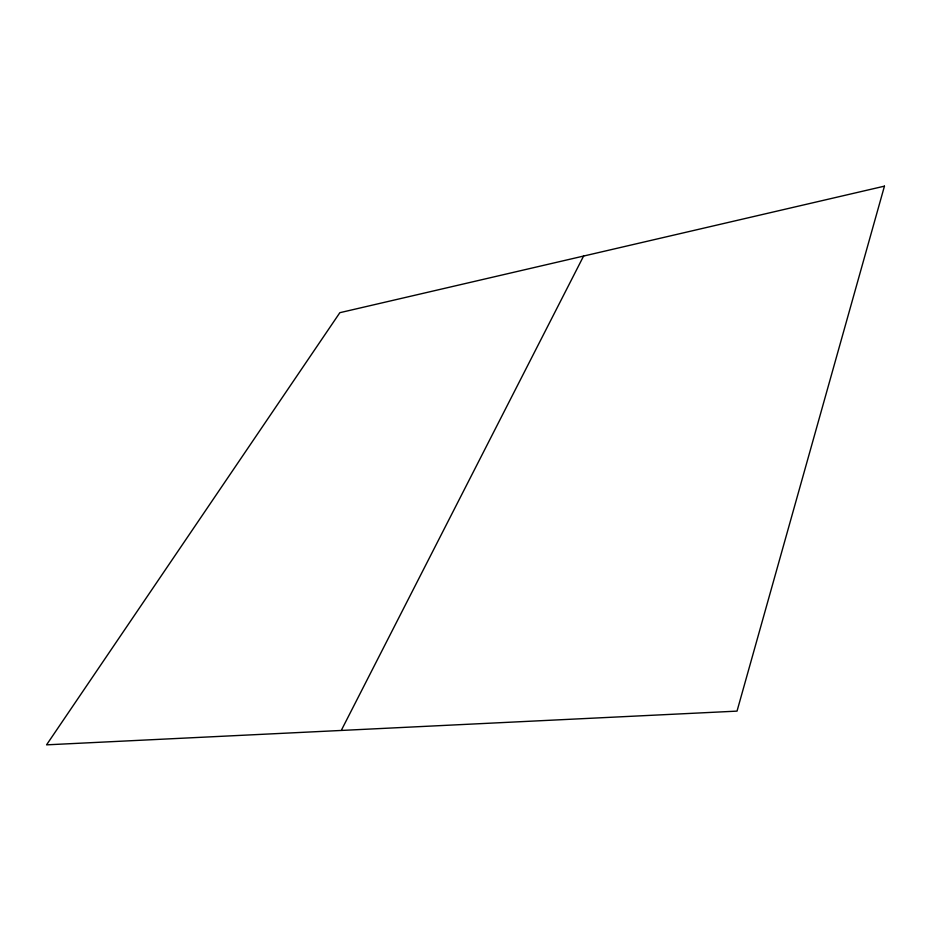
<?xml version="1.0" encoding="UTF-8"?>
<svg xmlns="http://www.w3.org/2000/svg" width="931" height="931" viewBox="0 0 931 931"><rect width="100%" height="100%" fill="white"/><g stroke="black" fill="none" stroke-linecap="round" stroke-linejoin="round"><path stroke-width="1.4" d="M341.689 729.613L583.818 255.618M884.45 186.153L737.026 711.121L46.55 744.847L339.85 312.688L884.45 186.153"/></g></svg>
